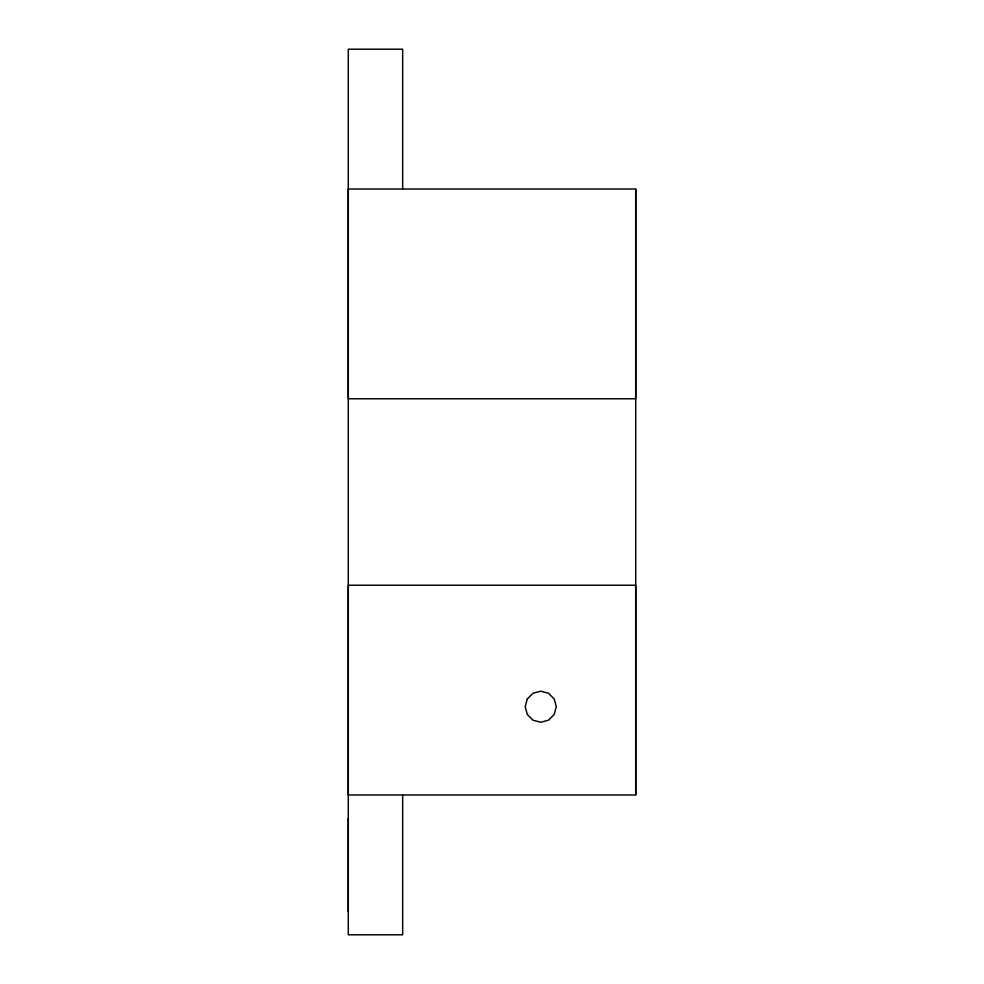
<?xml version="1.0" encoding="UTF-8"?>
<svg xmlns="http://www.w3.org/2000/svg" width="984" height="984" viewBox="0 0 984 984"><rect width="100%" height="100%" fill="white"/><g stroke="black" fill="none" stroke-linecap="round" stroke-linejoin="round"><path stroke-width="1.48" d="M348.287 911.491L348.287 818.27M635.713 794.974L635.713 585.222L348.287 585.222L348.287 794.974L635.713 794.974L635.713 189.026L348.287 189.026L348.287 398.778L635.713 398.778L635.713 189.026M402.665 189.026L402.665 49.2L348.287 49.2L348.287 934.8L402.665 934.8L402.665 794.974M527.301 698.96L525.222 706.721L527.301 714.495L532.996 720.177L540.757 722.256L548.531 720.177L554.213 714.495L556.292 706.721L554.213 698.96L548.531 693.265L540.757 691.186L532.996 693.265L527.301 698.96"/></g></svg>
